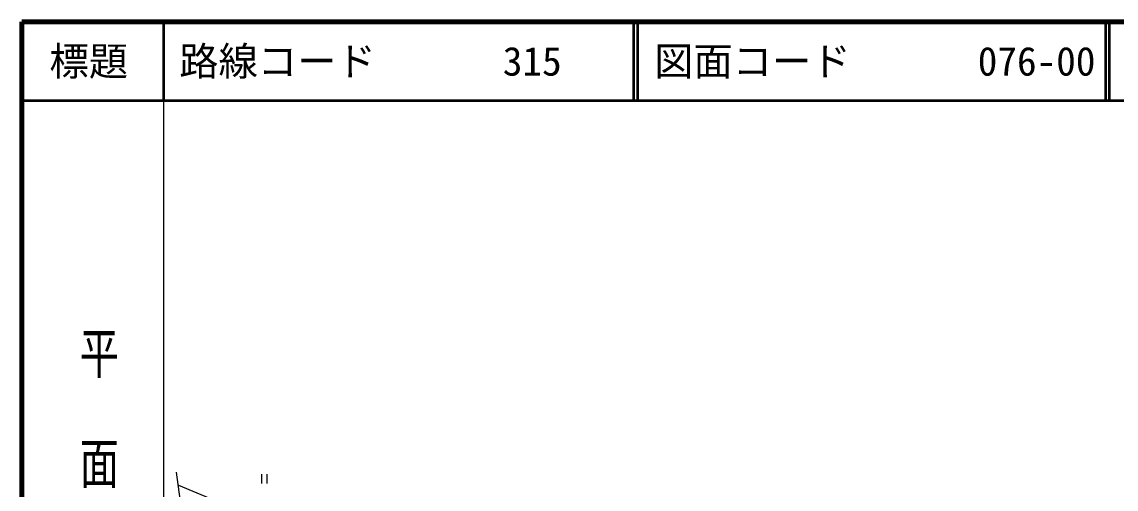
# Model space of a CAD drawing. Units: millimetres, scale not verified. Extents: x 40000 to 680000, y 20000 to 380000.
# Drawn here: x 40000 to 179112, y 320607 to 380000 of the extents above; entities that cross this region are included whole.
import ezdxf
from ezdxf.enums import TextEntityAlignment as Align

# ---------------------------------------------------------------- set-up
doc = ezdxf.new("R2010")
doc.units = ezdxf.units.MM
doc.header["$LTSCALE"] = 1000
for name, color, linetype, lineweight in [('M-BGD', 7, 'Continuous', 25), ('M-BMK-OTRS', 5, 'Continuous', 25), ('M-TTL', 2, 'Continuous', 140), ('M-TTL-BAND', 7, 'Continuous', 25), ('M-TTL-LINE', 7, 'Continuous', 50)]:
    doc.layers.add(name, color=color, linetype=linetype, lineweight=lineweight)
doc.layers.add('M-TTL-TXT', color=7, linetype='Continuous')
doc.styles.add('@ＭＳ ゴシック', font='')
doc.styles.add('ＭＳ ゴシック', font='')
doc.styles.get('@ＭＳ ゴシック').set_extended_font_data('@MS Gothic')
doc.styles.get('ＭＳ ゴシック').set_extended_font_data('MS Gothic')

msp = doc.modelspace()

# ---------------------------------------------------------------- linework, layer by layer
at = {"layer": 'M-BGD'}
for p, q in [((70442, 322488), (70442, 321314)), ((71142, 322488), (71142, 321314))]:
    msp.add_line(p, q, dxfattribs=at)
msp.add_lwpolyline([(59899, 321100), (69215, 317229), (76178, 315779), (80929, 315026), (92389, 313232), (102837, 308608), (107856, 307413), (124799, 306917), (127190, 306060), (130857, 305882), (134283, 306511), (138245, 310913), (141087, 313876), (142888, 315055), (144738, 315681), (149037, 318738), (150387, 318742), (152859, 317361), (156093, 315679), (159193, 314412), (163259, 313386), (167237, 310868), (169608, 308397), (176166, 303924)], dxfattribs=at)
at = {"layer": 'M-BMK-OTRS'}
msp.add_line((70322, 245467), (59670, 322763), dxfattribs=at)
at = {"layer": 'M-TTL'}
for p, q in [((40000, 380000), (40000, 20000)), ((680000, 380000), (40000, 380000))]:
    msp.add_line(p, q, dxfattribs=at)
at = {"layer": 'M-TTL-BAND'}
msp.add_line((58000, 370000), (58000, 20000), dxfattribs=at)
at = {"layer": 'M-TTL-LINE'}
for p, q in [((58000, 380000), (58000, 370000)), ((117750, 380000), (117750, 370000)), ((118250, 380000), (118250, 370000)), ((177750, 380000), (177750, 370000)), ((178250, 380000), (178250, 370000)), ((40000, 370000), (680000, 370000))]:
    msp.add_line(p, q, dxfattribs=at)

# ---------------------------------------------------------------- texts
at = {"layer": 'M-TTL-BAND', "style": '@ＭＳ ゴシック', "width": 1.4}
msp.add_text('平  面  図', height=3666, rotation=270, dxfattribs=at).set_placement((49777, 306475), align=Align.MIDDLE_RIGHT)
at = {"layer": 'M-TTL-TXT', "style": 'ＭＳ ゴシック'}
msp.add_text('標題', height=3666, dxfattribs=at).set_placement((48500, 375000), align=Align.MIDDLE_CENTER)
for s, p in [('路線コード', (60000, 375000)), ('図面コード', (120380, 375000)), ('315', (101142, 375000)), ('076-00', (161521, 375000))]:
    msp.add_text(s, height=3666, dxfattribs=at).set_placement(p, align=Align.MIDDLE_LEFT)

doc.saveas('drawing.dxf')
